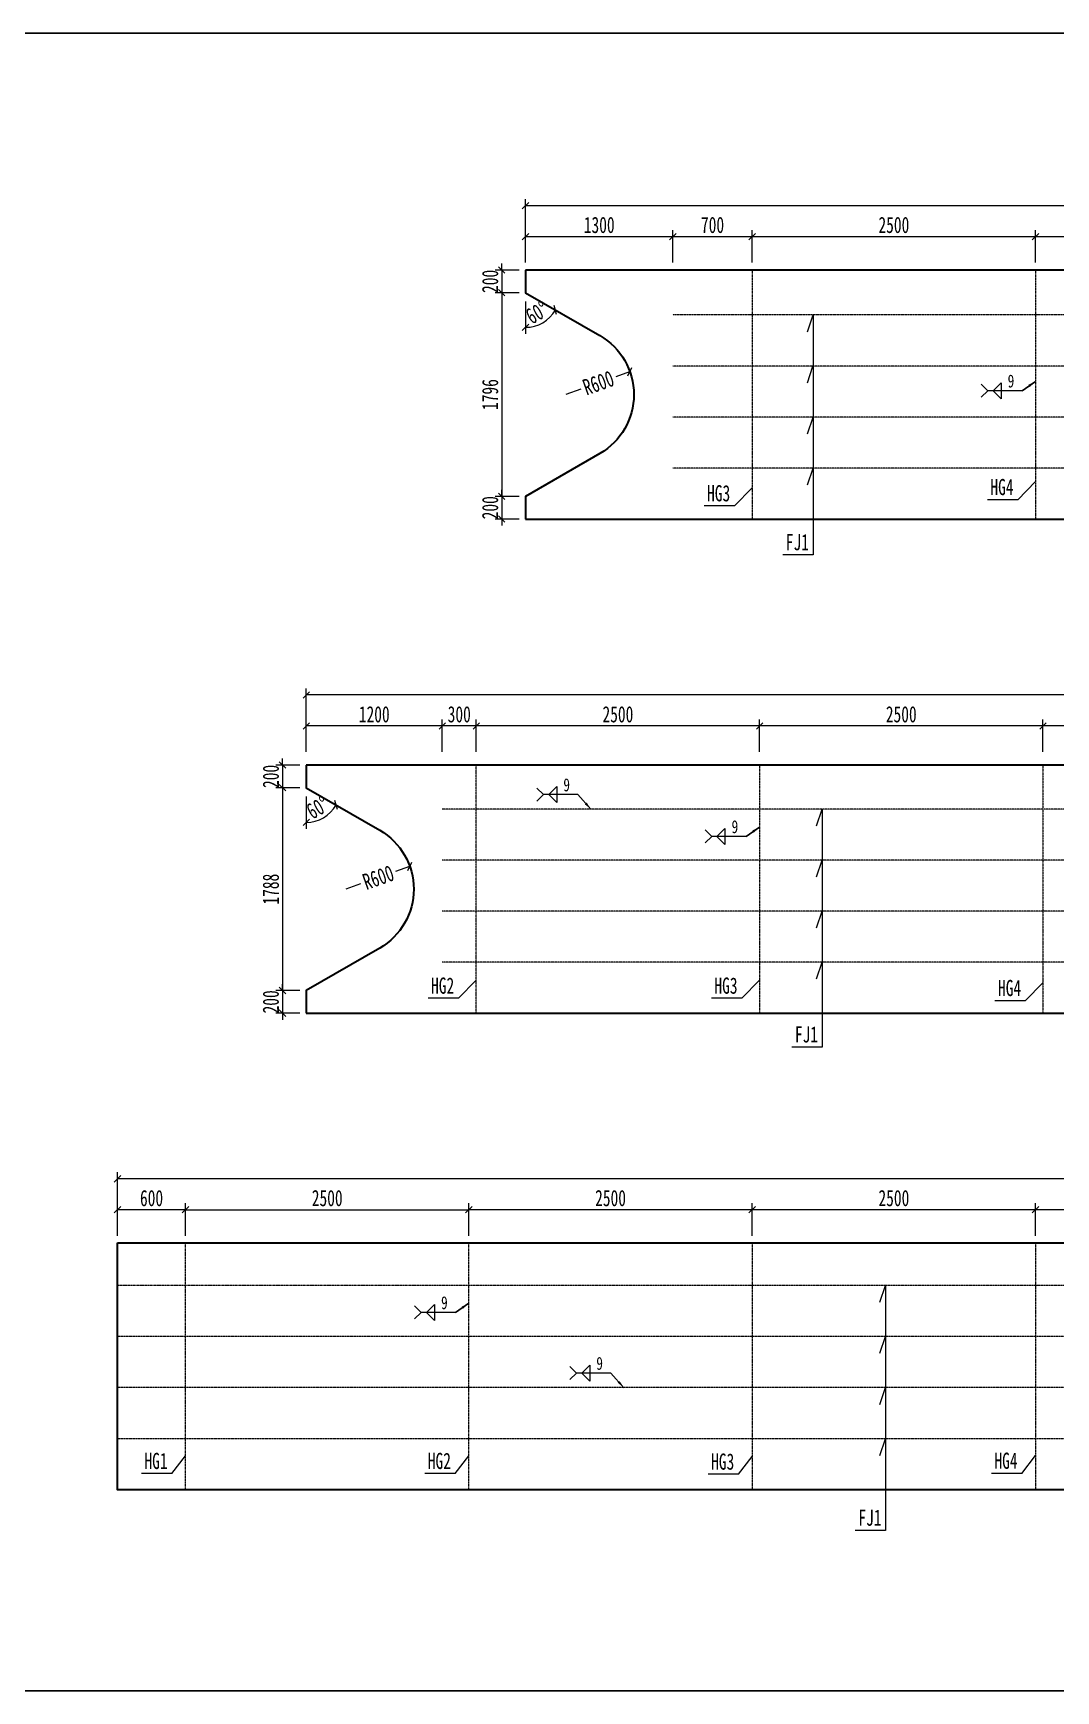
# Model space of a CAD drawing. Header units: millimetres. Extents: x -89049 to 410567, y -307459 to -100425.
# Drawn here: x 300748 to 309772, y -153251 to -138634 of the extents above; entities that cross this region are included whole.
import ezdxf
from ezdxf.enums import TextEntityAlignment as Align

# ---------------------------------------------------------------- set-up
doc = ezdxf.new("R2010")
doc.units = ezdxf.units.MM
doc.linetypes.add('DASHED', pattern=[0.75, 0.5, -0.25])
doc.layers.get('Defpoints').update_dxf_attribs({"color": 8})
for name, color, linetype, lineweight in [('Dim', 4, 'Continuous', 15), ('文字', 7, 'Continuous', 15), ('桥 构造粗实', 1, 'Continuous', 30), ('细实线', 4, 'Continuous', 15), ('虚线', 7, 'DASHED', 13)]:
    doc.layers.add(name, color=color, linetype=linetype, lineweight=lineweight)
doc.layers.add('Text', color=4, linetype='Continuous')
doc.styles.add('111', font='', dxfattribs={"width": 0.7})
doc.styles.add('BM_Dim', font='', dxfattribs={"width": 0.85})
doc.styles.add('SMEDI', font='', dxfattribs={"width": 0.75})
doc.styles.get("Standard").update_dxf_attribs({"font": ''})
doc.styles.get('111').set_extended_font_data('仿宋_GB2312')
doc.styles.get('BM_Dim').set_extended_font_data('仿宋_GB2312')
doc.styles.get('SMEDI').set_extended_font_data('仿宋_GB2312')
doc.styles.get('Standard').set_extended_font_data('仿宋_GB2312')
doc.dimstyles.new('200', dxfattribs={"dimscale": 0, "dimtxt": 2.5, "dimasz": 1, "dimexe": 1, "dimexo": 1, "dimgap": 0.6, "dimtad": 1, "dimdec": 0, "dimdsep": 46, "dimtxsty": '111', "dimblk": 'OBLIQUE', "dimcen": 0, "dimclrd": 4, "dimclre": 4, "dimclrt": 4, "dimadec": 1, "dimazin": 2, "dimtfac": 1, "dimtdec": 0, "dimtix": 1, "dimtmove": 2, "dimatfit": 3, "dimfxl": 4, "dimfxlon": 1, "dimtolj": 1, "dimlwd": -1, "dimlwe": -1, "dimarcsym": 0})
doc.dimstyles.new('MSteel_1.0_1.0', dxfattribs={"dimtxt": 3, "dimasz": 1.2, "dimexe": 1, "dimexo": 1, "dimgap": 1, "dimtad": 3, "dimtoh": 1, "dimdec": 0, "dimzin": 0, "dimdsep": 46, "dimtxsty": 'Standard', "dimblk": 'ARCHTICK', "dimcen": 0.09, "dimclrd": 3, "dimclre": 3, "dimadec": 0, "dimazin": 0, "dimtfac": 1, "dimtdec": 4, "dimtofl": 0, "dimtmove": 0, "dimatfit": 3, "dimfxl": 1, "dimtolj": 1, "dimtzin": 0, "dimarcsym": 0})

# ---------------------------------------------------------------- blocks, each defined once
blk = doc.blocks.new('_Oblique')
at = {"color": 0, "linetype": 'ByBlock', "lineweight": -2}
blk.add_line((-0.5, -0.5), (0.5, 0.5), dxfattribs=at)
blk = doc.blocks.new('*D4343')
at = {"layer": 'Defpoints', "color": 0, "transparency": 16777216}
for p in [(306014, -141619), (305449, -141821)]:
    blk.add_point(p, dxfattribs=at)
at = {"layer": '细实线', "color": 4, "transparency": 16777216}
for p, q in [((305892, -141663), (306014, -141619)), ((305580, -141774), (305449, -141821))]:
    blk.add_line(p, q, dxfattribs=at)
at = {"layer": '细实线', "color": 4, "transparency": 16777216, "xscale": 57.14285714285715, "yscale": 57.14285714285715, "zscale": 57.14285714285715, "rotation": 19.66921898757269}
blk.add_blockref('_Oblique', (306014, -141619), dxfattribs=at)
at = {"layer": '细实线', "color": 4, "transparency": 16777216, "insert": (305736, -141718), "char_height": 142.9, "attachment_point": 5, "rotation": 19.6692, "style": '111'}
blk.add_mtext('\\A1;R600', dxfattribs=at)
blk = doc.blocks.new('*D4341')
at = {"layer": 'Defpoints', "color": 0, "transparency": 16777216}
for p in [(305093, -140723), (304883, -140923), (305093, -140923)]:
    blk.add_point(p, dxfattribs=at)
at = {"layer": '细实线', "color": 4, "transparency": 16777216}
for p, q in [((305036, -140723), (304826, -140723)), ((304883, -140723), (304883, -140666)), ((304883, -140723), (304883, -140923)), ((305036, -140923), (304826, -140923)), ((304883, -140923), (304883, -140980))]:
    blk.add_line(p, q, dxfattribs=at)
at = {"layer": '细实线', "color": 4, "transparency": 16777216, "xscale": 57.14285714285715, "yscale": 57.14285714285715, "zscale": 57.14285714285715}
for p, rotation in [((304883, -140723), 270), ((304883, -140923), 90)]:
    blk.add_blockref('_Oblique', p, dxfattribs=dict(at, rotation=rotation))
at = {"layer": '细实线', "color": 4, "transparency": 16777216, "insert": (304781, -140823), "char_height": 142.9, "attachment_point": 5, "rotation": 90, "style": '111'}
blk.add_mtext('\\A1;200', dxfattribs=at)
blk = doc.blocks.new('*D4342')
at = {"layer": 'Defpoints', "color": 0, "transparency": 16777216}
for p in [(305093, -142719), (304883, -142919), (305093, -142919)]:
    blk.add_point(p, dxfattribs=at)
at = {"layer": '细实线', "color": 4, "transparency": 16777216}
for p, q in [((304883, -142719), (304883, -142662)), ((305036, -142719), (304826, -142719)), ((304883, -142719), (304883, -142919)), ((305036, -142919), (304826, -142919)), ((304883, -142919), (304883, -142976))]:
    blk.add_line(p, q, dxfattribs=at)
at = {"layer": '细实线', "color": 4, "transparency": 16777216, "xscale": 57.14285714285715, "yscale": 57.14285714285715, "zscale": 57.14285714285715}
for p, rotation in [((304883, -142719), 270), ((304883, -142919), 90)]:
    blk.add_blockref('_Oblique', p, dxfattribs=dict(at, rotation=rotation))
at = {"layer": '细实线', "color": 4, "transparency": 16777216, "insert": (304781, -142819), "char_height": 142.9, "attachment_point": 5, "rotation": 90, "style": '111'}
blk.add_mtext('\\A1;200', dxfattribs=at)
blk = doc.blocks.new('*D4344')
at = {"layer": 'Defpoints', "color": 0, "transparency": 16777216}
for p in [(305093, -140723), (305093, -140923), (305093, -140923), (305289, -141156), (305747, -141301)]:
    blk.add_point(p, dxfattribs=at)
at = {"layer": '细实线', "color": 4, "transparency": 16777216}
blk.add_line((305093, -140999), (305093, -141285), dxfattribs=at)
blk.add_arc((305093, -140923), 305, 270, 330, dxfattribs=at)
at = {"layer": '细实线', "color": 4, "transparency": 16777216, "xscale": 57.14285714285715, "yscale": 57.14285714285715, "zscale": 57.14285714285715}
for p, rotation in [((305357, -141075), 59.99999999999925), ((305093, -141228), 180)]:
    blk.add_blockref('_Oblique', p, dxfattribs=dict(at, rotation=rotation))
at = {"layer": '细实线', "color": 4, "transparency": 16777216, "insert": (305194, -141098), "char_height": 142.9, "attachment_point": 5, "rotation": 30, "style": '111'}
blk.add_mtext('\\A1;60%%d', dxfattribs=at)
blk = doc.blocks.new('*D4345')
at = {"layer": 'Defpoints', "color": 0, "transparency": 16777216}
for p in [(303158, -145088), (302948, -145288), (303158, -145288)]:
    blk.add_point(p, dxfattribs=at)
at = {"layer": '细实线', "color": 4, "transparency": 16777216}
for p, q in [((303101, -145088), (302891, -145088)), ((302948, -145088), (302948, -145031)), ((302948, -145088), (302948, -145288)), ((303101, -145288), (302891, -145288)), ((302948, -145288), (302948, -145345))]:
    blk.add_line(p, q, dxfattribs=at)
at = {"layer": '细实线', "color": 4, "transparency": 16777216, "xscale": 57.14285714285715, "yscale": 57.14285714285715, "zscale": 57.14285714285715}
for p, rotation in [((302948, -145088), 270), ((302948, -145288), 90)]:
    blk.add_blockref('_Oblique', p, dxfattribs=dict(at, rotation=rotation))
at = {"layer": '细实线', "color": 4, "transparency": 16777216, "insert": (302846, -145188), "char_height": 142.9, "attachment_point": 5, "rotation": 90, "style": '111'}
blk.add_mtext('\\A1;200', dxfattribs=at)
blk = doc.blocks.new('*D4346')
at = {"layer": 'Defpoints', "color": 0, "transparency": 16777216}
for p in [(303158, -147076), (302948, -147276), (303158, -147276)]:
    blk.add_point(p, dxfattribs=at)
at = {"layer": '细实线', "color": 4, "transparency": 16777216}
for p, q in [((302948, -147076), (302948, -147019)), ((303101, -147076), (302891, -147076)), ((302948, -147076), (302948, -147276)), ((303101, -147276), (302891, -147276)), ((302948, -147276), (302948, -147333))]:
    blk.add_line(p, q, dxfattribs=at)
at = {"layer": '细实线', "color": 4, "transparency": 16777216, "xscale": 57.14285714285715, "yscale": 57.14285714285715, "zscale": 57.14285714285715}
for p, rotation in [((302948, -147076), 270), ((302948, -147276), 90)]:
    blk.add_blockref('_Oblique', p, dxfattribs=dict(at, rotation=rotation))
at = {"layer": '细实线', "color": 4, "transparency": 16777216, "insert": (302846, -147176), "char_height": 142.9, "attachment_point": 5, "rotation": 90, "style": '111'}
blk.add_mtext('\\A1;200', dxfattribs=at)
blk = doc.blocks.new('*D4347')
at = {"layer": 'Defpoints', "color": 0, "transparency": 16777216}
for p in [(304072, -145980), (303507, -146182)]:
    blk.add_point(p, dxfattribs=at)
at = {"layer": '细实线', "color": 4, "transparency": 16777216}
for p, q in [((303949, -146024), (304072, -145980)), ((303638, -146135), (303507, -146182))]:
    blk.add_line(p, q, dxfattribs=at)
at = {"layer": '细实线', "color": 4, "transparency": 16777216, "xscale": 57.14285714285715, "yscale": 57.14285714285715, "zscale": 57.14285714285715, "rotation": 19.66921898757269}
blk.add_blockref('_Oblique', (304072, -145980), dxfattribs=at)
at = {"layer": '细实线', "color": 4, "transparency": 16777216, "insert": (303794, -146079), "char_height": 142.9, "attachment_point": 5, "rotation": 19.6692, "style": '111'}
blk.add_mtext('\\A1;R600', dxfattribs=at)
blk = doc.blocks.new('*D4348')
at = {"layer": 'Defpoints', "color": 0, "transparency": 16777216}
for p in [(303158, -145088), (303158, -145288), (303158, -145288), (303354, -145521), (303812, -145666)]:
    blk.add_point(p, dxfattribs=at)
at = {"layer": '细实线', "color": 4, "transparency": 16777216}
blk.add_line((303158, -145364), (303158, -145650), dxfattribs=at)
blk.add_arc((303158, -145288), 305, 270, 330, dxfattribs=at)
at = {"layer": '细实线', "color": 4, "transparency": 16777216, "xscale": 57.14285714285715, "yscale": 57.14285714285715, "zscale": 57.14285714285715}
for p, rotation in [((303422, -145440), 59.99999999999734), ((303158, -145593), 180)]:
    blk.add_blockref('_Oblique', p, dxfattribs=dict(at, rotation=rotation))
at = {"layer": '细实线', "color": 4, "transparency": 16777216, "insert": (303259, -145463), "char_height": 142.9, "attachment_point": 5, "rotation": 30, "style": '111'}
blk.add_mtext('\\A1;60%%d', dxfattribs=at)
blk = doc.blocks.new('*D4349')
at = {"layer": 'Defpoints', "color": 0, "transparency": 16777216}
for p in [(305093, -140923), (304883, -142719), (305093, -142719)]:
    blk.add_point(p, dxfattribs=at)
at = {"layer": '细实线', "color": 4, "transparency": 16777216}
for p, q in [((305036, -140923), (304826, -140923)), ((304883, -140923), (304883, -142719)), ((305036, -142719), (304826, -142719))]:
    blk.add_line(p, q, dxfattribs=at)
at = {"layer": '细实线', "color": 4, "transparency": 16777216, "xscale": 57.14285714285715, "yscale": 57.14285714285715, "zscale": 57.14285714285715}
for p, rotation in [((304883, -140923), 90), ((304883, -142719), 270)]:
    blk.add_blockref('_Oblique', p, dxfattribs=dict(at, rotation=rotation))
at = {"layer": '细实线', "color": 4, "transparency": 16777216, "insert": (304781, -141821), "char_height": 142.9, "attachment_point": 5, "rotation": 90, "style": '111'}
blk.add_mtext('\\A1;1796', dxfattribs=at)
blk = doc.blocks.new('*D4350')
at = {"layer": 'Defpoints', "color": 0, "transparency": 16777216}
for p in [(303158, -145288), (302948, -147076), (303158, -147076)]:
    blk.add_point(p, dxfattribs=at)
at = {"layer": '细实线', "color": 4, "transparency": 16777216}
for p, q in [((303101, -145288), (302891, -145288)), ((302948, -145288), (302948, -147076)), ((303101, -147076), (302891, -147076))]:
    blk.add_line(p, q, dxfattribs=at)
at = {"layer": '细实线', "color": 4, "transparency": 16777216, "xscale": 57.14285714285715, "yscale": 57.14285714285715, "zscale": 57.14285714285715}
for p, rotation in [((302948, -145288), 90), ((302948, -147076), 270)]:
    blk.add_blockref('_Oblique', p, dxfattribs=dict(at, rotation=rotation))
at = {"layer": '细实线', "color": 4, "transparency": 16777216, "insert": (302846, -146182), "char_height": 142.9, "attachment_point": 5, "rotation": 90, "style": '111'}
blk.add_mtext('\\A1;1788', dxfattribs=at)
blk = doc.blocks.new('*D4360')
at = {"layer": 'Defpoints', "color": 0, "transparency": 16777216}
for p in [(309593, -140429), (309593, -140816), (312337, -140862)]:
    blk.add_point(p, dxfattribs=at)
at = {"layer": '细实线', "color": 4, "transparency": 16777216}
for p, q in [((309593, -140657), (309593, -140371)), ((312337, -140429), (309593, -140429)), ((312337, -140657), (312337, -140371))]:
    blk.add_line(p, q, dxfattribs=at)
at = {"layer": '细实线', "color": 4, "transparency": 16777216, "xscale": 57.14285714285715, "yscale": 57.14285714285715, "zscale": 57.14285714285715, "rotation": 180}
blk.add_blockref('_Oblique', (309593, -140429), dxfattribs=at)
at = {"layer": '细实线', "color": 4, "transparency": 16777216, "xscale": 57.14285714285715, "yscale": 57.14285714285715, "zscale": 57.14285714285715}
blk.add_blockref('_Oblique', (312337, -140429), dxfattribs=at)
at = {"layer": '细实线', "color": 4, "transparency": 16777216, "insert": (310965, -140328), "char_height": 142.9, "attachment_point": 5, "style": '111'}
blk.add_mtext('\\A1;2745', dxfattribs=at)
blk = doc.blocks.new('*D4361')
at = {"layer": 'Defpoints', "color": 0, "transparency": 16777216}
for p in [(307093, -140429), (307093, -140849), (309593, -140816)]:
    blk.add_point(p, dxfattribs=at)
at = {"layer": '细实线', "color": 4, "transparency": 16777216}
for p, q in [((307093, -140657), (307093, -140371)), ((309593, -140429), (307093, -140429)), ((309593, -140657), (309593, -140371))]:
    blk.add_line(p, q, dxfattribs=at)
at = {"layer": '细实线', "color": 4, "transparency": 16777216, "xscale": 57.14285714285715, "yscale": 57.14285714285715, "zscale": 57.14285714285715, "rotation": 180}
blk.add_blockref('_Oblique', (307093, -140429), dxfattribs=at)
at = {"layer": '细实线', "color": 4, "transparency": 16777216, "xscale": 57.14285714285715, "yscale": 57.14285714285715, "zscale": 57.14285714285715}
blk.add_blockref('_Oblique', (309593, -140429), dxfattribs=at)
at = {"layer": '细实线', "color": 4, "transparency": 16777216, "insert": (308343, -140326), "char_height": 142.9, "attachment_point": 5, "style": '111'}
blk.add_mtext('\\A1;2500', dxfattribs=at)
blk = doc.blocks.new('*D4362')
at = {"layer": 'Defpoints', "color": 0, "transparency": 16777216}
for p in [(306393, -140429), (307093, -140862), (306393, -141133)]:
    blk.add_point(p, dxfattribs=at)
at = {"layer": '细实线', "color": 4, "transparency": 16777216}
for p, q in [((306393, -140657), (306393, -140371)), ((307093, -140429), (306393, -140429)), ((307093, -140657), (307093, -140371))]:
    blk.add_line(p, q, dxfattribs=at)
at = {"layer": '细实线', "color": 4, "transparency": 16777216, "xscale": 57.14285714285715, "yscale": 57.14285714285715, "zscale": 57.14285714285715, "rotation": 180}
blk.add_blockref('_Oblique', (306393, -140429), dxfattribs=at)
at = {"layer": '细实线', "color": 4, "transparency": 16777216, "xscale": 57.14285714285715, "yscale": 57.14285714285715, "zscale": 57.14285714285715}
blk.add_blockref('_Oblique', (307093, -140429), dxfattribs=at)
at = {"layer": '细实线', "color": 4, "transparency": 16777216, "insert": (306743, -140326), "char_height": 142.9, "attachment_point": 5, "style": '111'}
blk.add_mtext('\\A1;700', dxfattribs=at)
blk = doc.blocks.new('*D4363')
at = {"layer": 'Defpoints', "color": 0, "transparency": 16777216}
for p in [(305093, -140156), (305093, -140797), (320376, -140778)]:
    blk.add_point(p, dxfattribs=at)
at = {"layer": '细实线', "color": 4, "transparency": 16777216}
for p, q in [((305093, -140385), (305093, -140099)), ((320376, -140156), (305093, -140156)), ((320376, -140385), (320376, -140099))]:
    blk.add_line(p, q, dxfattribs=at)
at = {"layer": '细实线', "color": 4, "transparency": 16777216, "xscale": 57.14285714285715, "yscale": 57.14285714285715, "zscale": 57.14285714285715, "rotation": 180}
blk.add_blockref('_Oblique', (305093, -140156), dxfattribs=at)
at = {"layer": '细实线', "color": 4, "transparency": 16777216, "xscale": 57.14285714285715, "yscale": 57.14285714285715, "zscale": 57.14285714285715}
blk.add_blockref('_Oblique', (320376, -140156), dxfattribs=at)
at = {"layer": '细实线', "color": 4, "transparency": 16777216, "insert": (312734, -140054), "char_height": 142.9, "attachment_point": 5, "style": '111'}
blk.add_mtext('\\A1;15283', dxfattribs=at)
blk = doc.blocks.new('*D4367')
at = {"layer": 'Defpoints', "color": 0, "transparency": 16777216}
for p in [(303158, -144470), (303158, -145088), (320376, -145092)]:
    blk.add_point(p, dxfattribs=at)
at = {"layer": '细实线', "color": 4, "transparency": 16777216}
for p, q in [((303158, -144699), (303158, -144413)), ((320376, -144699), (320376, -144413)), ((320376, -144470), (303158, -144470))]:
    blk.add_line(p, q, dxfattribs=at)
at = {"layer": '细实线', "color": 4, "transparency": 16777216, "xscale": 57.14285714285715, "yscale": 57.14285714285715, "zscale": 57.14285714285715, "rotation": 180}
blk.add_blockref('_Oblique', (303158, -144470), dxfattribs=at)
at = {"layer": '细实线', "color": 4, "transparency": 16777216, "xscale": 57.14285714285715, "yscale": 57.14285714285715, "zscale": 57.14285714285715}
blk.add_blockref('_Oblique', (320376, -144470), dxfattribs=at)
at = {"layer": '细实线', "color": 4, "transparency": 16777216, "insert": (311767, -144368), "char_height": 142.9, "attachment_point": 5, "style": '111'}
blk.add_mtext('\\A1;17218', dxfattribs=at)
blk = doc.blocks.new('*D4375')
at = {"layer": 'Defpoints', "color": 0, "transparency": 16777216}
for p in [(309658, -144743), (309658, -145272), (312182, -145208)]:
    blk.add_point(p, dxfattribs=at)
at = {"layer": '细实线', "color": 4, "transparency": 16777216}
for p, q in [((309658, -144972), (309658, -144686)), ((312182, -144972), (312182, -144686)), ((312182, -144743), (309658, -144743))]:
    blk.add_line(p, q, dxfattribs=at)
at = {"layer": '细实线', "color": 4, "transparency": 16777216, "xscale": 57.14285714285715, "yscale": 57.14285714285715, "zscale": 57.14285714285715, "rotation": 180}
blk.add_blockref('_Oblique', (309658, -144743), dxfattribs=at)
at = {"layer": '细实线', "color": 4, "transparency": 16777216, "xscale": 57.14285714285715, "yscale": 57.14285714285715, "zscale": 57.14285714285715}
blk.add_blockref('_Oblique', (312182, -144743), dxfattribs=at)
at = {"layer": '细实线', "color": 4, "transparency": 16777216, "insert": (310920, -144642), "char_height": 142.9, "attachment_point": 5, "style": '111'}
blk.add_mtext('\\A1;2524', dxfattribs=at)
blk = doc.blocks.new('*D4376')
at = {"layer": 'Defpoints', "color": 0, "transparency": 16777216}
for p in [(307158, -144743), (307158, -145260), (309658, -145260)]:
    blk.add_point(p, dxfattribs=at)
at = {"layer": '细实线', "color": 4, "transparency": 16777216}
for p, q in [((307158, -144972), (307158, -144686)), ((309658, -144972), (309658, -144686)), ((309658, -144743), (307158, -144743))]:
    blk.add_line(p, q, dxfattribs=at)
at = {"layer": '细实线', "color": 4, "transparency": 16777216, "xscale": 57.14285714285715, "yscale": 57.14285714285715, "zscale": 57.14285714285715, "rotation": 180}
blk.add_blockref('_Oblique', (307158, -144743), dxfattribs=at)
at = {"layer": '细实线', "color": 4, "transparency": 16777216, "xscale": 57.14285714285715, "yscale": 57.14285714285715, "zscale": 57.14285714285715}
blk.add_blockref('_Oblique', (309658, -144743), dxfattribs=at)
at = {"layer": '细实线', "color": 4, "transparency": 16777216, "insert": (308408, -144641), "char_height": 142.9, "attachment_point": 5, "style": '111'}
blk.add_mtext('\\A1;2500', dxfattribs=at)
blk = doc.blocks.new('*D4377')
at = {"layer": 'Defpoints', "color": 0, "transparency": 16777216}
for p in [(304658, -144743), (307158, -145260), (304658, -145476)]:
    blk.add_point(p, dxfattribs=at)
at = {"layer": '细实线', "color": 4, "transparency": 16777216}
for p, q in [((304658, -144972), (304658, -144686)), ((307158, -144972), (307158, -144686)), ((307158, -144743), (304658, -144743))]:
    blk.add_line(p, q, dxfattribs=at)
at = {"layer": '细实线', "color": 4, "transparency": 16777216, "xscale": 57.14285714285715, "yscale": 57.14285714285715, "zscale": 57.14285714285715, "rotation": 180}
blk.add_blockref('_Oblique', (304658, -144743), dxfattribs=at)
at = {"layer": '细实线', "color": 4, "transparency": 16777216, "xscale": 57.14285714285715, "yscale": 57.14285714285715, "zscale": 57.14285714285715}
blk.add_blockref('_Oblique', (307158, -144743), dxfattribs=at)
at = {"layer": '细实线', "color": 4, "transparency": 16777216, "insert": (305908, -144641), "char_height": 142.9, "attachment_point": 5, "style": '111'}
blk.add_mtext('\\A1;2500', dxfattribs=at)
blk = doc.blocks.new('*D4378')
at = {"layer": 'Defpoints', "color": 0, "transparency": 16777216}
for p in [(305093, -140429), (305093, -140756), (306393, -140706)]:
    blk.add_point(p, dxfattribs=at)
at = {"layer": '细实线', "color": 4, "transparency": 16777216}
for p, q in [((305093, -140657), (305093, -140371)), ((306393, -140429), (305093, -140429)), ((306393, -140649), (306393, -140371))]:
    blk.add_line(p, q, dxfattribs=at)
at = {"layer": '细实线', "color": 4, "transparency": 16777216, "xscale": 57.14285714285715, "yscale": 57.14285714285715, "zscale": 57.14285714285715, "rotation": 180}
blk.add_blockref('_Oblique', (305093, -140429), dxfattribs=at)
at = {"layer": '细实线', "color": 4, "transparency": 16777216, "xscale": 57.14285714285715, "yscale": 57.14285714285715, "zscale": 57.14285714285715}
blk.add_blockref('_Oblique', (306393, -140429), dxfattribs=at)
at = {"layer": '细实线', "color": 4, "transparency": 16777216, "insert": (305743, -140326), "char_height": 142.9, "attachment_point": 5, "style": '111'}
blk.add_mtext('\\A1;1300', dxfattribs=at)
blk = doc.blocks.new('*D4379')
at = {"layer": 'Defpoints', "color": 0, "transparency": 16777216}
for p in [(303158, -144743), (303158, -145069), (304358, -145362)]:
    blk.add_point(p, dxfattribs=at)
at = {"layer": '细实线', "color": 4, "transparency": 16777216}
for p, q in [((303158, -144972), (303158, -144686)), ((304358, -144972), (304358, -144686)), ((304358, -144743), (303158, -144743))]:
    blk.add_line(p, q, dxfattribs=at)
at = {"layer": '细实线', "color": 4, "transparency": 16777216, "xscale": 57.14285714285715, "yscale": 57.14285714285715, "zscale": 57.14285714285715, "rotation": 180}
blk.add_blockref('_Oblique', (303158, -144743), dxfattribs=at)
at = {"layer": '细实线', "color": 4, "transparency": 16777216, "xscale": 57.14285714285715, "yscale": 57.14285714285715, "zscale": 57.14285714285715}
blk.add_blockref('_Oblique', (304358, -144743), dxfattribs=at)
at = {"layer": '细实线', "color": 4, "transparency": 16777216, "insert": (303758, -144641), "char_height": 142.9, "attachment_point": 5, "style": '111'}
blk.add_mtext('\\A1;1200', dxfattribs=at)
blk = doc.blocks.new('*D4382')
at = {"layer": 'Defpoints', "color": 0, "transparency": 16777216}
for p in [(301493, -148737), (301493, -149336), (320376, -149359)]:
    blk.add_point(p, dxfattribs=at)
at = {"layer": '细实线', "color": 4, "transparency": 16777216}
for p, q in [((301493, -148965), (301493, -148679)), ((320376, -148737), (301493, -148737)), ((320376, -148965), (320376, -148679))]:
    blk.add_line(p, q, dxfattribs=at)
at = {"layer": '细实线', "color": 4, "transparency": 16777216, "xscale": 57.14285714285715, "yscale": 57.14285714285715, "zscale": 57.14285714285715, "rotation": 180}
blk.add_blockref('_Oblique', (301493, -148737), dxfattribs=at)
at = {"layer": '细实线', "color": 4, "transparency": 16777216, "xscale": 57.14285714285715, "yscale": 57.14285714285715, "zscale": 57.14285714285715}
blk.add_blockref('_Oblique', (320376, -148737), dxfattribs=at)
at = {"layer": '细实线', "color": 4, "transparency": 16777216, "insert": (310934, -148634), "char_height": 142.9, "attachment_point": 5, "style": '111'}
blk.add_mtext('\\A1;18883', dxfattribs=at)
blk = doc.blocks.new('*D4390')
at = {"layer": 'Defpoints', "color": 0, "transparency": 16777216}
for p in [(309593, -149009), (309593, -149344), (311885, -149407)]:
    blk.add_point(p, dxfattribs=at)
at = {"layer": '细实线', "color": 4, "transparency": 16777216}
for p, q in [((309593, -149238), (309593, -148952)), ((311885, -149009), (309593, -149009)), ((311885, -149238), (311885, -148952))]:
    blk.add_line(p, q, dxfattribs=at)
at = {"layer": '细实线', "color": 4, "transparency": 16777216, "xscale": 57.14285714285715, "yscale": 57.14285714285715, "zscale": 57.14285714285715, "rotation": 180}
blk.add_blockref('_Oblique', (309593, -149009), dxfattribs=at)
at = {"layer": '细实线', "color": 4, "transparency": 16777216, "xscale": 57.14285714285715, "yscale": 57.14285714285715, "zscale": 57.14285714285715}
blk.add_blockref('_Oblique', (311885, -149009), dxfattribs=at)
at = {"layer": '细实线', "color": 4, "transparency": 16777216, "insert": (310739, -148907), "char_height": 142.9, "attachment_point": 5, "style": '111'}
blk.add_mtext('\\A1;2293', dxfattribs=at)
blk = doc.blocks.new('*D4391')
at = {"layer": 'Defpoints', "color": 0, "transparency": 16777216}
for p in [(307093, -149009), (307093, -149344), (309593, -149344)]:
    blk.add_point(p, dxfattribs=at)
at = {"layer": '细实线', "color": 4, "transparency": 16777216}
for p, q in [((307093, -149238), (307093, -148952)), ((309593, -149009), (307093, -149009)), ((309593, -149238), (309593, -148952))]:
    blk.add_line(p, q, dxfattribs=at)
at = {"layer": '细实线', "color": 4, "transparency": 16777216, "xscale": 57.14285714285715, "yscale": 57.14285714285715, "zscale": 57.14285714285715, "rotation": 180}
blk.add_blockref('_Oblique', (307093, -149009), dxfattribs=at)
at = {"layer": '细实线', "color": 4, "transparency": 16777216, "xscale": 57.14285714285715, "yscale": 57.14285714285715, "zscale": 57.14285714285715}
blk.add_blockref('_Oblique', (309593, -149009), dxfattribs=at)
at = {"layer": '细实线', "color": 4, "transparency": 16777216, "insert": (308343, -148907), "char_height": 142.9, "attachment_point": 5, "style": '111'}
blk.add_mtext('\\A1;2500', dxfattribs=at)
blk = doc.blocks.new('*D4392')
at = {"layer": 'Defpoints', "color": 0, "transparency": 16777216}
for p in [(304593, -149009), (304593, -149423), (307093, -149397)]:
    blk.add_point(p, dxfattribs=at)
at = {"layer": '细实线', "color": 4, "transparency": 16777216}
for p, q in [((304593, -149238), (304593, -148952)), ((307093, -149009), (304593, -149009)), ((307093, -149238), (307093, -148952))]:
    blk.add_line(p, q, dxfattribs=at)
at = {"layer": '细实线', "color": 4, "transparency": 16777216, "xscale": 57.14285714285715, "yscale": 57.14285714285715, "zscale": 57.14285714285715, "rotation": 180}
blk.add_blockref('_Oblique', (304593, -149009), dxfattribs=at)
at = {"layer": '细实线', "color": 4, "transparency": 16777216, "xscale": 57.14285714285715, "yscale": 57.14285714285715, "zscale": 57.14285714285715}
blk.add_blockref('_Oblique', (307093, -149009), dxfattribs=at)
at = {"layer": '细实线', "color": 4, "transparency": 16777216, "insert": (305843, -148907), "char_height": 142.9, "attachment_point": 5, "style": '111'}
blk.add_mtext('\\A1;2500', dxfattribs=at)
blk = doc.blocks.new('*D4394')
at = {"layer": 'Defpoints', "color": 0, "transparency": 16777216}
for p in [(301493, -149009), (301493, -149336), (302093, -149336)]:
    blk.add_point(p, dxfattribs=at)
at = {"layer": '细实线', "color": 4, "transparency": 16777216}
for p, q in [((301493, -149238), (301493, -148952)), ((302093, -149009), (301493, -149009)), ((302093, -149238), (302093, -148952))]:
    blk.add_line(p, q, dxfattribs=at)
at = {"layer": '细实线', "color": 4, "transparency": 16777216, "xscale": 57.14285714285715, "yscale": 57.14285714285715, "zscale": 57.14285714285715, "rotation": 180}
blk.add_blockref('_Oblique', (301493, -149009), dxfattribs=at)
at = {"layer": '细实线', "color": 4, "transparency": 16777216, "xscale": 57.14285714285715, "yscale": 57.14285714285715, "zscale": 57.14285714285715}
blk.add_blockref('_Oblique', (302093, -149009), dxfattribs=at)
at = {"layer": '细实线', "color": 4, "transparency": 16777216, "insert": (301793, -148907), "char_height": 142.9, "attachment_point": 5, "style": '111'}
blk.add_mtext('\\A1;600', dxfattribs=at)
blk = doc.blocks.new('_ArchTick')
at = {"color": 0, "linetype": 'ByBlock', "const_width": 0.15}
blk.add_lwpolyline([(-0.5, -0.5), (0.5, 0.5)], dxfattribs=at)
blk = doc.blocks.new('角焊缝2')
at = {"layer": 'Dim'}
blk.add_line((-3138.01, 370.22), (-3132.7, 370.22), dxfattribs=at)
blk.add_lwpolyline([(-3134.75, 371.45), (-3134.75, 368.99), (-3133.52, 370.22)], close=True, dxfattribs=at)
blk.add_lwpolyline([(-3131.7, 369.22), (-3132.7, 370.22), (-3131.7, 371.22)], dxfattribs=at)
blk = doc.blocks.new('*D4425')
at = {"layer": 'Defpoints', "color": 0, "transparency": 16777216}
for p in [(304358, -144743), (304358, -145476), (304658, -145476)]:
    blk.add_point(p, dxfattribs=at)
at = {"layer": '细实线', "color": 4, "transparency": 16777216}
for p, q in [((304358, -144972), (304358, -144686)), ((304658, -144972), (304658, -144686)), ((304658, -144743), (304358, -144743))]:
    blk.add_line(p, q, dxfattribs=at)
at = {"layer": '细实线', "color": 4, "transparency": 16777216, "xscale": 57.14285714285715, "yscale": 57.14285714285715, "zscale": 57.14285714285715, "rotation": 180}
blk.add_blockref('_Oblique', (304358, -144743), dxfattribs=at)
at = {"layer": '细实线', "color": 4, "transparency": 16777216, "xscale": 57.14285714285715, "yscale": 57.14285714285715, "zscale": 57.14285714285715}
blk.add_blockref('_Oblique', (304658, -144743), dxfattribs=at)
at = {"layer": '细实线', "color": 4, "transparency": 16777216, "insert": (304508, -144641), "char_height": 142.9, "attachment_point": 5, "style": '111'}
blk.add_mtext('\\A1;300', dxfattribs=at)
blk = doc.blocks.new('*D4426')
at = {"layer": 'Defpoints', "color": 0, "transparency": 16777216}
for p in [(304593, -149009), (302093, -149336), (304593, -149375)]:
    blk.add_point(p, dxfattribs=at)
at = {"layer": '细实线', "color": 4, "transparency": 16777216}
for p, q in [((302093, -149238), (302093, -148952)), ((302093, -149009), (304593, -149009)), ((304593, -149238), (304593, -148952))]:
    blk.add_line(p, q, dxfattribs=at)
at = {"layer": '细实线', "color": 4, "transparency": 16777216, "xscale": 57.14285714285715, "yscale": 57.14285714285715, "zscale": 57.14285714285715, "rotation": 180}
blk.add_blockref('_Oblique', (302093, -149009), dxfattribs=at)
at = {"layer": '细实线', "color": 4, "transparency": 16777216, "xscale": 57.14285714285715, "yscale": 57.14285714285715, "zscale": 57.14285714285715}
blk.add_blockref('_Oblique', (304593, -149009), dxfattribs=at)
at = {"layer": '细实线', "color": 4, "transparency": 16777216, "insert": (303343, -148907), "char_height": 142.9, "attachment_point": 5, "style": '111'}
blk.add_mtext('\\A1;2500', dxfattribs=at)

msp = doc.modelspace()

# ---------------------------------------------------------------- linework, layer by layer
at = {"layer": 'Defpoints'}
msp.add_lwpolyline([(300566.6, -138634.1), (322566.6, -138634.1), (322566.6, -153251.3), (300566.6, -153251.3)], close=True, dxfattribs=at)
at = {"layer": '桥 构造粗实'}
for points in [[(320375.7, -142519.2), (320025.7, -142519.2, -0.4142136), (319965.7, -142459.2), (319965.7, -141709.2, -0.4142136), (320175.7, -141499.2), (320375.7, -141499.2), (320375.7, -140722.9), (305092.9, -140722.9)], [(305092.9, -140722.9), (305092.9, -140922.9), (305748.6, -141301.5, -0.5773503), (305748.6, -142340.7), (305092.9, -142719.2), (305092.9, -142919.2)], [(303157.7, -145087.8), (303157.7, -145287.8), (303806.5, -145662.4, -0.5773503), (303806.5, -146701.6), (303157.7, -147076.2), (303157.7, -147276.2)], [(303157.7, -147276.2), (320375.7, -147276.2), (320375.7, -146876.2), (320025.7, -146876.2, -0.4142136), (319965.7, -146816.2), (319965.7, -146066.2, -0.4142136), (320175.7, -145856.2), (320375.7, -145856.2), (320375.7, -145087.8)]]:
    msp.add_lwpolyline(points, format="xyb", dxfattribs=at)
for points in [[(305092.9, -142919.2), (320375.7, -142919.2), (320375.7, -142519.2)], [(320375.7, -145087.8), (303157.7, -145087.8)]]:
    msp.add_lwpolyline(points, dxfattribs=at)
msp.add_lwpolyline([(301492.8, -149299.4), (320375.7, -149299.4), (320375.7, -150057.6), (320175.7, -150057.6, 0.4142136), (319965.7, -150267.6), (319965.7, -151017.6, 0.4142136), (320025.7, -151077.6), (320375.7, -151077.6), (320375.7, -151477.6), (301492.8, -151477.6)], format="xyb", close=True, dxfattribs=at)
at = {"layer": '细实线'}
for p, q in [((307579.7, -141266.6), (307629.5, -141119.2)), ((307629.5, -141119.2), (307629.5, -143234.1)), ((307579.4, -141716.6), (307629.2, -141569.2)), ((307579.7, -142166.6), (307629.5, -142019.2)), ((307579.7, -142616.6), (307629.5, -142469.2)), ((306935.3, -142802.9), (307092.9, -142642.4)), ((309435.3, -142748.3), (309592.9, -142587.8)), ((306935.3, -142802.9), (306667.6, -142802.9)), ((309435.3, -142748.3), (309167.6, -142748.3)), ((307629.5, -143234.1), (307361.8, -143234.1)), ((307660.2, -145623.5), (307710.1, -145476.2)), ((307710.1, -145476.2), (307710.1, -147574.6)), ((307660.2, -146073.5), (307710.1, -145926.2)), ((307660.2, -146523.5), (307710.1, -146376.2)), ((307660.2, -146973.5), (307710.1, -146826.2)), ((304500.1, -147144.7), (304657.7, -146984.2)), ((307000.1, -147144.7), (307157.7, -146984.2)), ((309502.4, -147165.6), (309660, -147005.1)), ((304500.1, -147144.7), (304232.4, -147144.7)), ((307000.1, -147144.7), (306732.4, -147144.7)), ((309502.4, -147165.6), (309234.8, -147165.6)), ((307710.1, -147574.6), (307442.4, -147574.6)), ((308220.3, -149824.9), (308270.1, -149677.6)), ((308270.1, -149677.6), (308270.1, -151836.1)), ((308220, -150274.9), (308269.8, -150127.6)), ((308220.3, -150724.9), (308270.1, -150577.6)), ((308220.3, -151174.9), (308270.1, -151027.6)), ((301971, -151335.6), (302092.8, -151179.1)), ((304471, -151335.6), (304592.8, -151179.1)), ((306971, -151341.6), (307092.8, -151185.1)), ((309471, -151333.9), (309592.8, -151177.3)), ((301971, -151335.6), (301703.4, -151335.6)), ((304471, -151335.6), (304203.4, -151335.6)), ((306971, -151341.6), (306703.4, -151341.6)), ((309471, -151333.9), (309203.4, -151333.9)), ((308270.1, -151836.1), (308002.4, -151836.1))]:
    msp.add_line(p, q, dxfattribs=at)
at = {"layer": '虚线', "ltscale": 5}
for p, q in [((307092.9, -140722.9), (307092.9, -142919.2)), ((309592.9, -140722.9), (309592.9, -142919.2)), ((320275.9, -141119.2), (306392.9, -141119.2)), ((319557.7, -141569.2), (306392.9, -141569.2)), ((319557.7, -142019.2), (306392.9, -142019.2)), ((319557.7, -142469.2), (306392.9, -142469.2)), ((304657.7, -147276.2), (304657.7, -145087.8)), ((307157.7, -145087.8), (307157.7, -147276.2)), ((309657.7, -145087.8), (309657.7, -147276.2)), ((320275.9, -145476.2), (304357.7, -145476.2)), ((319557.7, -145926.2), (304357.7, -145926.2)), ((319557.7, -146376.2), (304357.7, -146376.2)), ((319557.7, -146826.2), (304357.7, -146826.2)), ((302092.8, -151477.6), (302092.8, -149298.6)), ((304592.8, -151477.6), (304592.8, -149298.6)), ((307092.8, -149298.6), (307092.8, -151477.6)), ((309592.8, -149298.6), (309592.8, -151477.6)), ((320275.9, -149677.6), (301492.8, -149677.6)), ((319557.9, -150127.6), (301492.8, -150127.6)), ((319557.9, -150577.6), (301492.8, -150577.6)), ((319557.9, -151027.6), (301492.8, -151027.6))]:
    msp.add_line(p, q, dxfattribs=at)

# ---------------------------------------------------------------- block references
at = {"layer": '细实线', "color": 8, "xscale": -57.1428571428572, "yscale": 57.1428571428572, "zscale": 57.1428571428572}
for p in [(130159.8, -162942.6), (126239.4, -166503.4), (127723.8, -166872.6), (125160.3, -171070.2), (126530.2, -171604.6)]:
    msp.add_blockref('角焊缝2', p, dxfattribs=at)

# ---------------------------------------------------------------- texts
at = {"layer": 'Text', "style": 'SMEDI', "width": 0.75}
for p in [(309347.1, -141701.5), (305426.7, -145262.3), (306911.1, -145631.4), (304347.7, -149829), (305717.5, -150363.5)]:
    msp.add_text('9', height=114.3, dxfattribs=at).set_placement(p, align=Align.MIDDLE_LEFT)
at = {"layer": '文字', "style": 'BM_Dim', "width": 0.7}
for s, p in [('HG3', (306796.9, -142805.2)), ('HG4', (309296.9, -142750.6)), ('FJ1', (307491, -143236.4)), ('HG2', (304361.6, -147147)), ('HG3', (306861.6, -147147)), ('HG4', (309364, -147167.9)), ('FJ1', (307571.6, -147576.9)), ('HG1', (301832.6, -151337.9)), ('HG2', (304332.6, -151337.9)), ('HG3', (306832.6, -151343.9)), ('HG4', (309332.6, -151336.2)), ('FJ1', (308131.6, -151838.4))]:
    msp.add_text(s, height=142.86, dxfattribs=at).set_placement(p, align=Align.BOTTOM_CENTER)

# ---------------------------------------------------------------- dimensions: what is measured, and where the dimension line sits
at = {"layer": '细实线'}
for base, p1, p2, angle, picture, middle in [((305092.9, -140155.9), (320375.7, -140777.9), (305092.9, -140796.8), 180, '*D4363', (312734.3, -140053.7)), ((305092.9, -140428.6), (306392.9, -140705.9), (305092.9, -140755.8), 180, '*D4378', (305742.9, -140326.4)), ((306392.9, -140428.6), (307092.9, -140862.3), (306392.9, -141133.5), 180, '*D4362', (306742.9, -140326.4)), ((307092.9, -140428.6), (309592.9, -140816.1), (307092.9, -140848.9), 180, '*D4361', (308342.9, -140326.4)), ((309592.8972, -140428.6347), (312337.4129, -140862.3012), (309592.8972, -140816.0652), 180, '*D4360', (310965.1551, -140327.9398)), ((304883.2, -140922.9), (305092.9, -140722.9), (305092.9, -140922.9), 90, '*D4341', (304781, -140822.9)), ((304883.2, -142719.2), (305092.9, -140922.9), (305092.9, -142719.2), 90, '*D4349', (304781, -141821.1)), ((304883.2, -142919.2), (305092.9, -142719.2), (305092.9, -142919.2), 90, '*D4342', (304781, -142819.2)), ((303157.7, -144470.3), (320375.7, -145092.3), (303157.7, -145087.8), 180, '*D4367', (311766.7, -144368.1)), ((303157.7, -144743), (304357.7, -145362.2), (303157.7, -145068.9), 180, '*D4379', (303757.7, -144640.8)), ((304357.7, -144743), (304657.7, -145476.2), (304357.7, -145476.2), 180, '*D4425', (304507.7, -144640.8)), ((304657.7, -144743), (307157.7, -145260), (304657.7, -145476.2), 180, '*D4377', (305907.7, -144640.8)), ((307157.7, -144743), (309657.7, -145260), (307157.7, -145260), 180, '*D4376', (308407.7, -144640.8)), ((309657.7, -144743), (312181.8, -145208.1), (309657.7, -145271.6), 180, '*D4375', (310919.7, -144642.3)), ((302948, -145287.8), (303157.7, -145087.8), (303157.7, -145287.8), 90, '*D4345', (302845.8, -145187.8)), ((302948, -147076.2), (303157.7, -145287.8), (303157.7, -147076.2), 90, '*D4350', (302845.8, -146182)), ((302948, -147276.2), (303157.7, -147076.2), (303157.7, -147276.2), 90, '*D4346', (302845.8, -147176.2)), ((301492.8, -148736.6), (320375.9, -149358.5), (301492.8, -149336.1), 180, '*D4382', (310934.4, -148634.4)), ((301492.8, -149009.3), (302092.8, -149336.1), (301492.8, -149336.1), 180, '*D4394', (301792.8, -148907.1)), ((304592.8, -149009.3), (307092.8, -149397.4), (304592.8, -149423.1), 180, '*D4392', (305842.8, -148907.1)), ((307092.8, -149009.3), (309592.8, -149344.3), (307092.8, -149344.3), 180, '*D4391', (308342.8, -148907.1)), ((309592.8, -149009.3), (311885.4, -149406.9), (309592.8, -149344.3), 180, '*D4390', (310739.1, -148907.1))]:
    dim = msp.add_linear_dim(base=base, p1=p1, p2=p2, angle=angle, dimstyle='200', override={"dimscale": 57.142857, "dimblk": 'Oblique'}, dxfattribs=at)
    dim.commit()
    dim.dimension.update_dxf_attribs({"geometry": picture, "text_midpoint": middle})
for base, line1, line2, picture, middle in [((305288.9, -141156.5), ((305747.4, -141300.8), (305092.9, -140922.9)), ((305092.9, -140922.9), (305092.9, -140722.9)), '*D4344', (305194.2, -141098.4)), ((303353.7, -145521.3), ((303812.1, -145665.6), (303157.7, -145287.8)), ((303157.7, -145287.8), (303157.7, -145087.8)), '*D4348', (303259, -145463.3))]:
    dim = msp.add_angular_dim_2l(base=base, line1=line1, line2=line2, dimstyle='200', override={"dimscale": 57.142857, "dimblk": 'Oblique'}, dxfattribs=at)
    dim.commit()
    dim.dimension.update_dxf_attribs({"geometry": picture, "text_midpoint": middle})
for center, mpoint, picture, middle in [((305448.6, -141821.1), (306013.6, -141619.1), '*D4343', (305735.5, -141718.5)), ((303506.5, -146182), (304071.5, -145980), '*D4347', (303793.5, -146079.4))]:
    dim = msp.add_radius_dim(center=center, mpoint=mpoint, dimstyle='200', override={"dimscale": 57.142857, "dimblk": 'Oblique'}, dxfattribs=at)
    dim.commit()
    dim.dimension.update_dxf_attribs({"geometry": picture, "text_midpoint": middle, "dimtype": 164})
dim = msp.add_linear_dim(base=(304592.8, -149009.3), p1=(302092.8, -149336.1), p2=(304592.8, -149375.2), dimstyle='200', override={"dimscale": 57.142857, "dimblk": 'Oblique'}, dxfattribs=at)
dim.commit()
dim.dimension.update_dxf_attribs({"geometry": '*D4426', "text_midpoint": (303342.8, -148907.1)})

# ---------------------------------------------------------------- leaders
at = {"layer": 'Dim'}
for points in [[(309592.3, -141705), (309474.6, -141787)], [(305670.1, -145477.4), (305554.2, -145347.8)], [(307156.3, -145634.9), (307038.6, -145716.9)], [(304592.8, -149832.5), (304475.1, -149914.5)], [(305960.9, -150578.6), (305845, -150449)]]:
    msp.add_leader(points, dimstyle='MSteel_1.0_1.0', override={"dimscale": 57.142857, "dimclrd": 256}, dxfattribs=at)

doc.saveas('drawing.dxf')
